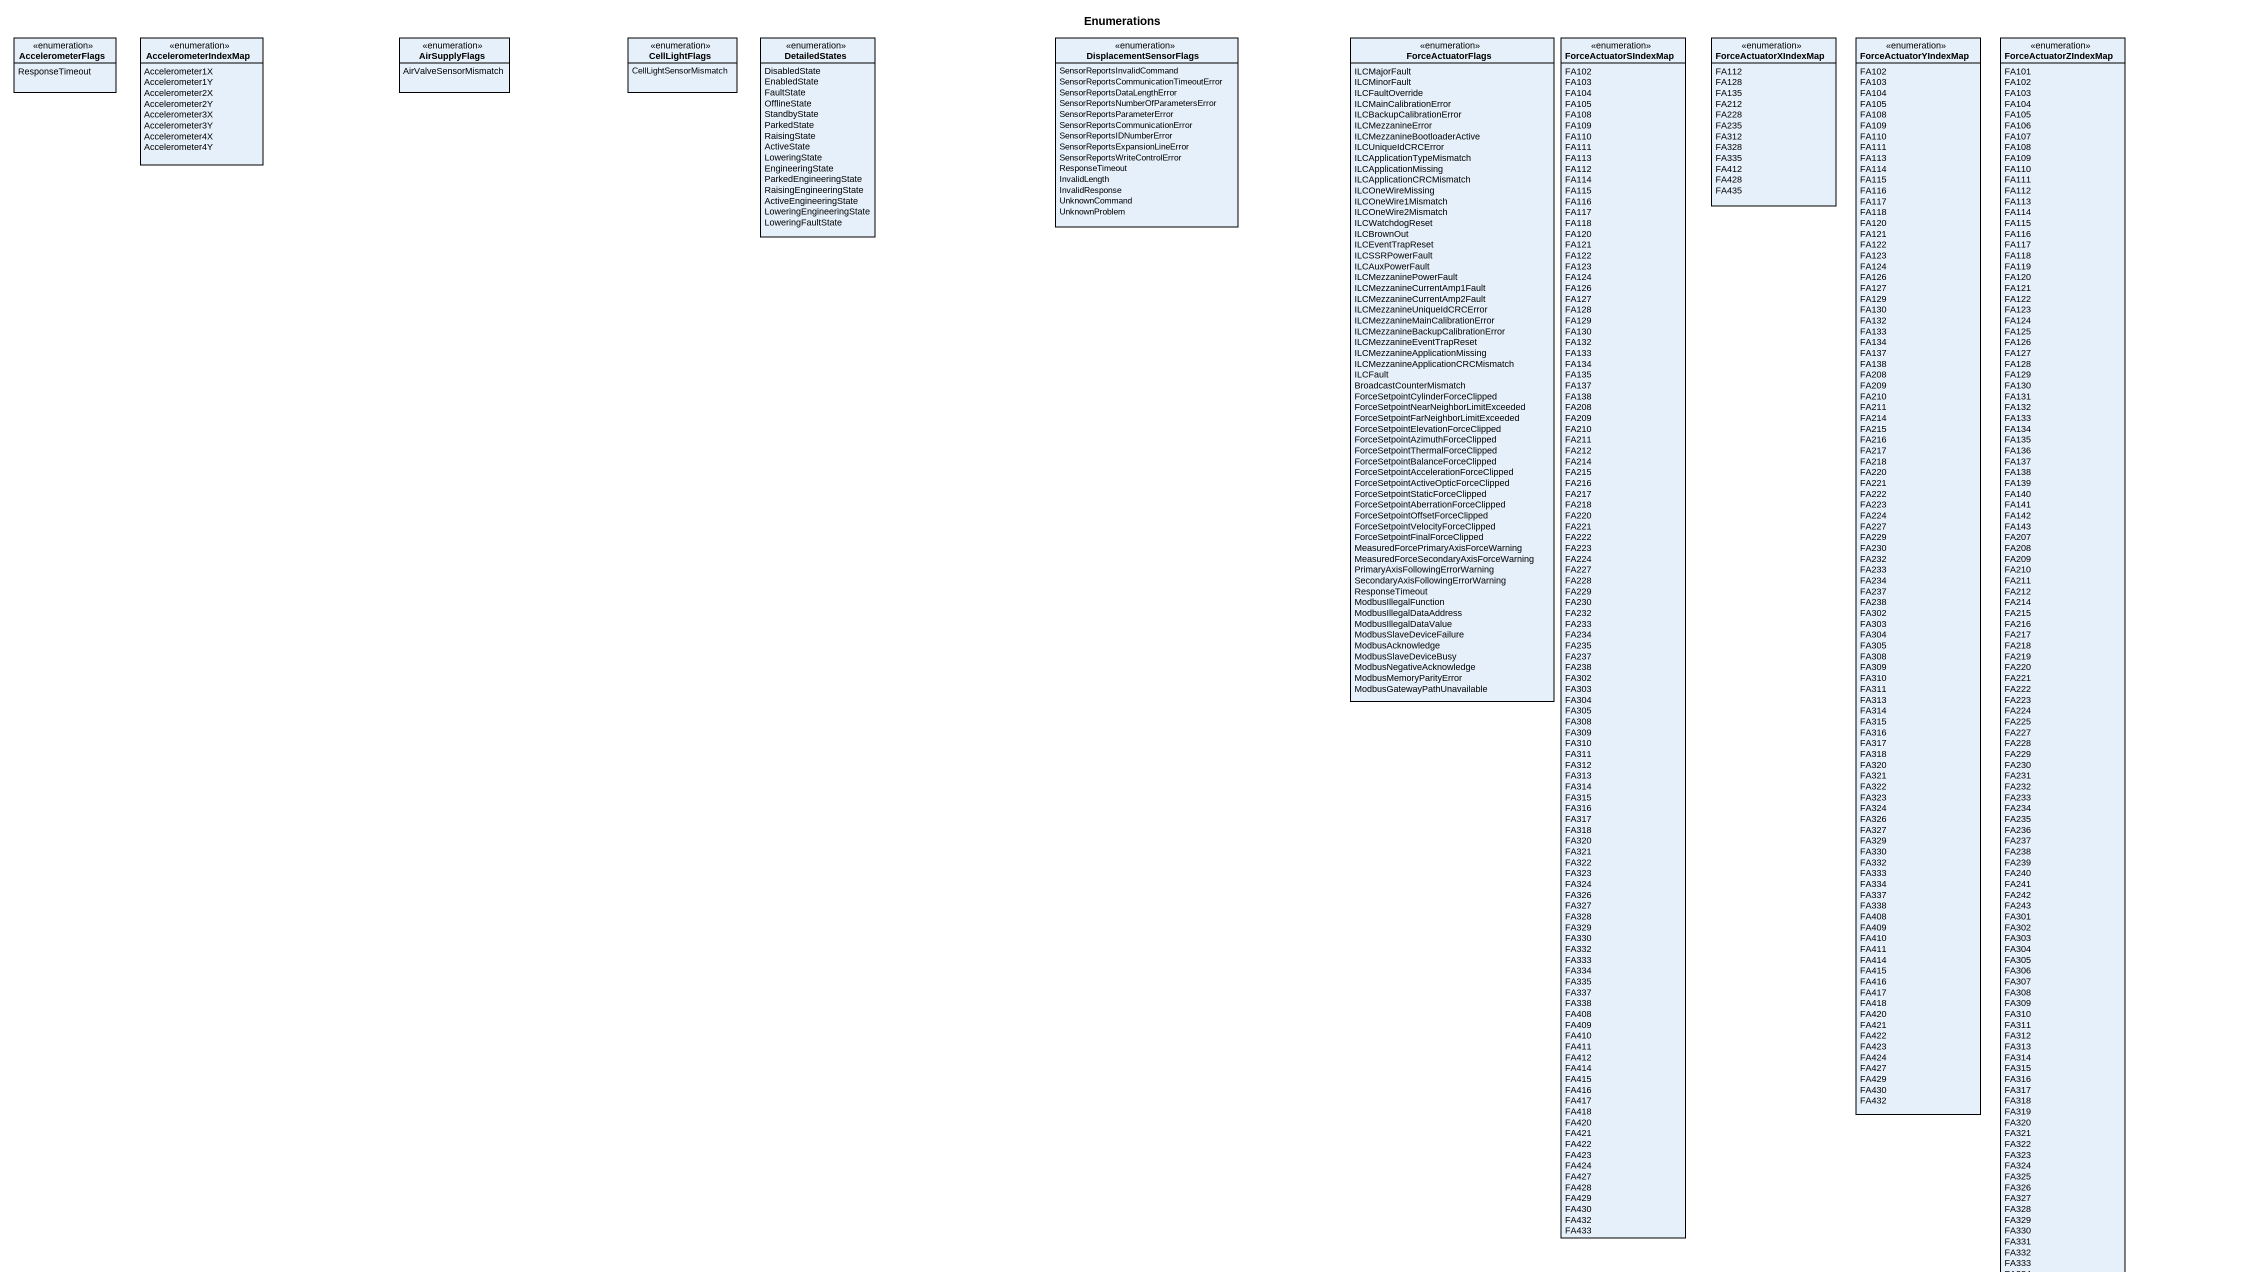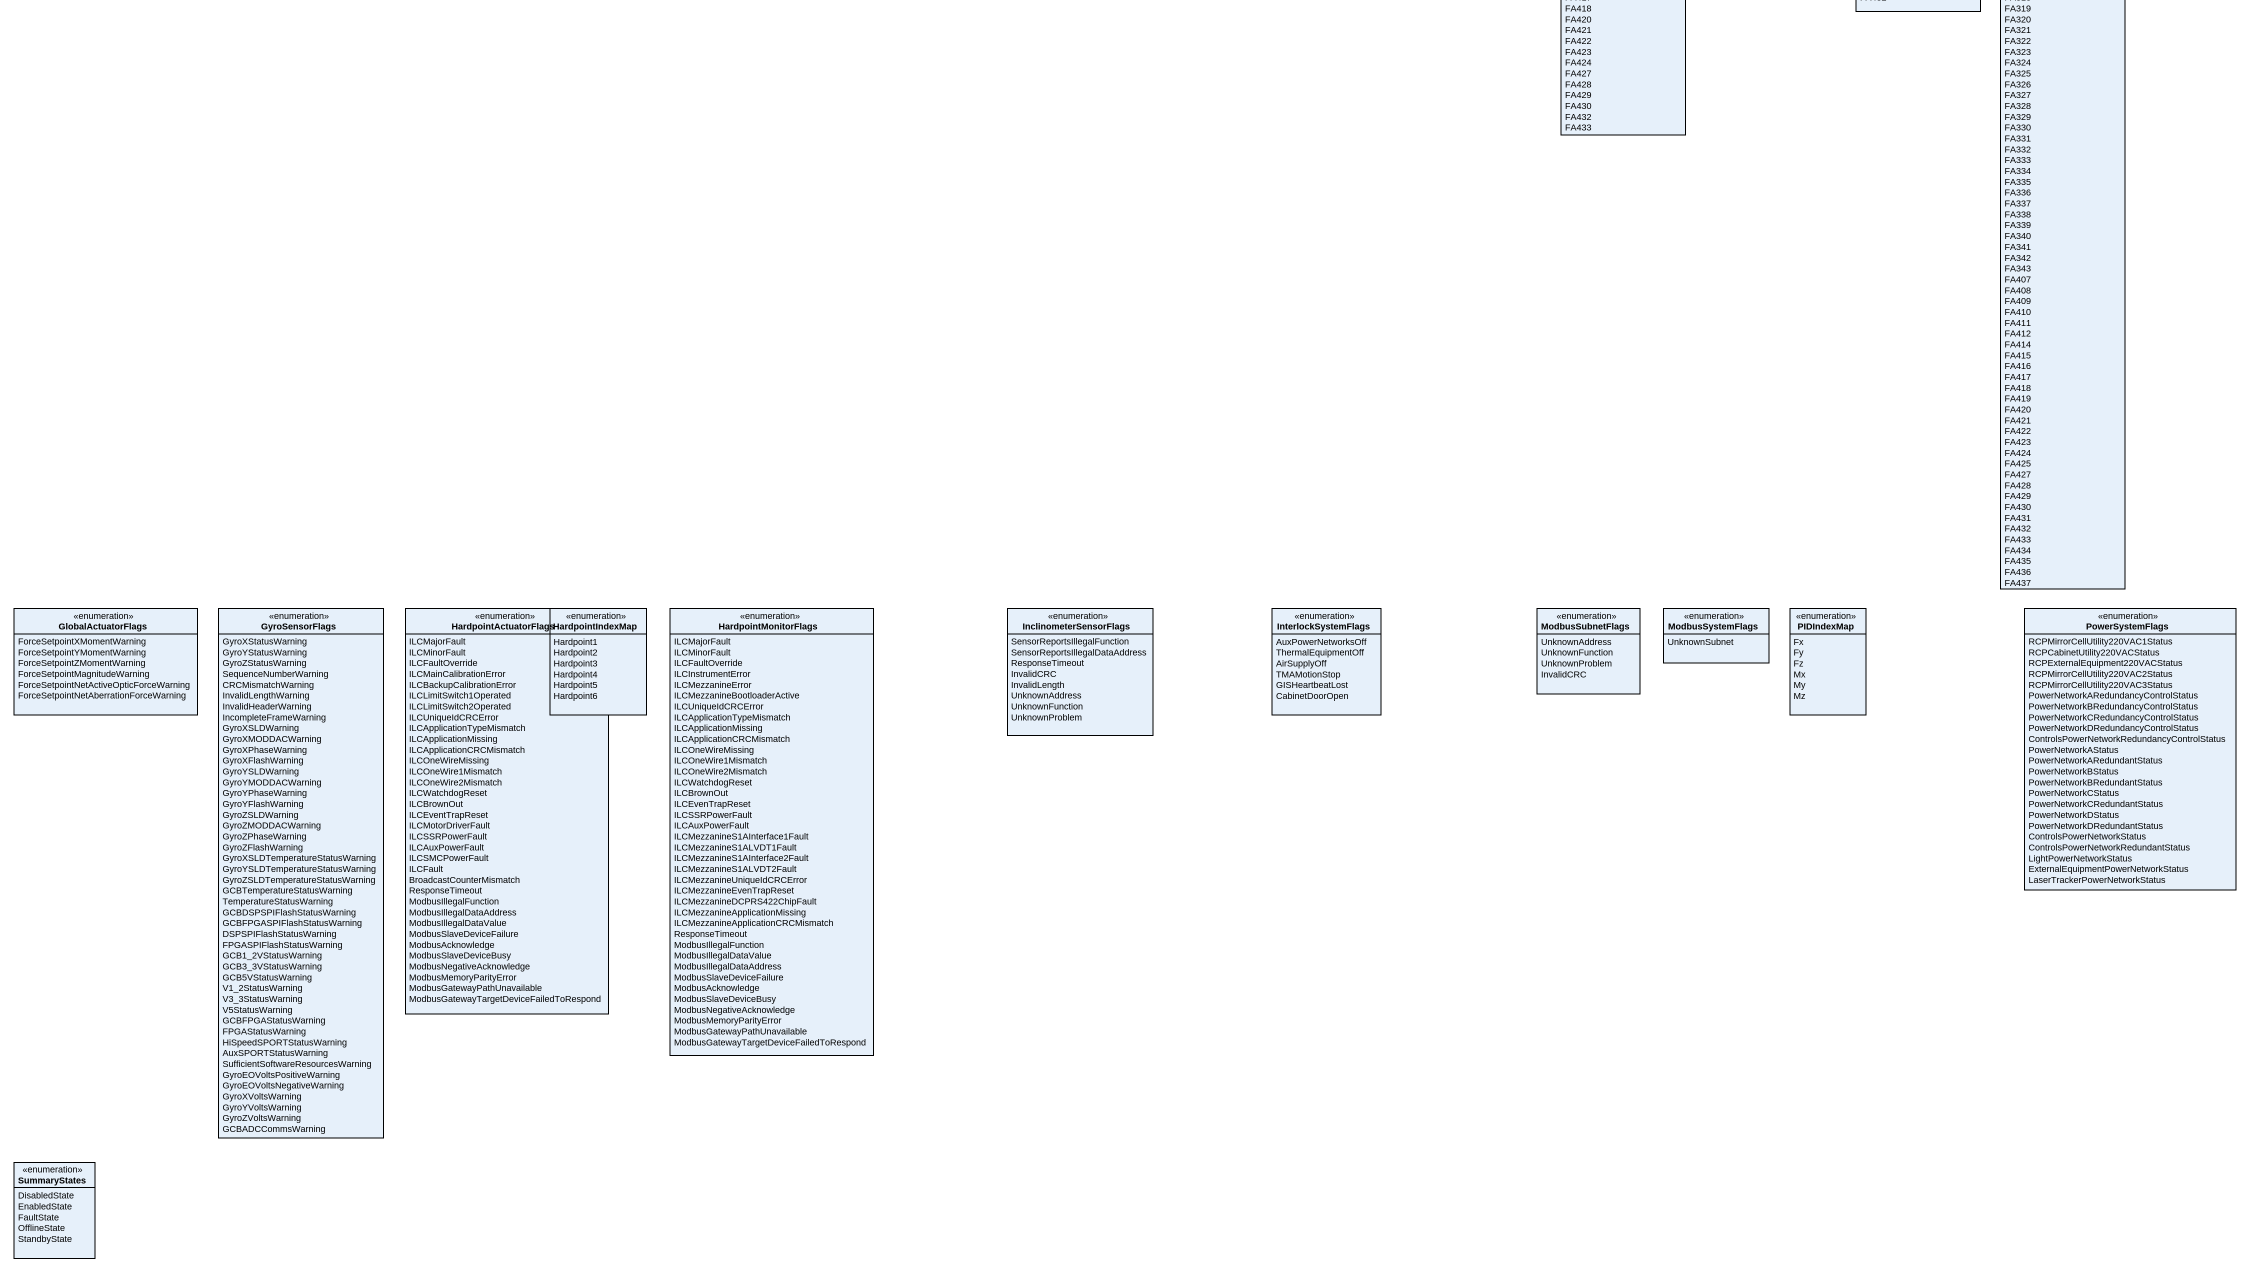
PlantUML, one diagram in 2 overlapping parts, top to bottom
@startuml
title Enumerations
hide circle
hide empty members
enum AccelerometerFlags {
  ResponseTimeout
}
enum AccelerometerIndexMap {
  Accelerometer1X
  Accelerometer1Y
  Accelerometer2X
  Accelerometer2Y
  Accelerometer3X
  Accelerometer3Y
  Accelerometer4X
  Accelerometer4Y
}
enum AirSupplyFlags {
  AirValveSensorMismatch
}
enum CellLightFlags {
  CellLightSensorMismatch
}
enum DetailedStates {
  DisabledState
  EnabledState
  FaultState
  OfflineState
  StandbyState
  ParkedState
  RaisingState
  ActiveState
  LoweringState
  EngineeringState
  ParkedEngineeringState
  RaisingEngineeringState
  ActiveEngineeringState
  LoweringEngineeringState
  LoweringFaultState
}
enum DisplacementSensorFlags {
  SensorReportsInvalidCommand
  SensorReportsCommunicationTimeoutError
  SensorReportsDataLengthError
  SensorReportsNumberOfParametersError
  SensorReportsParameterError
  SensorReportsCommunicationError
  SensorReportsIDNumberError
  SensorReportsExpansionLineError
  SensorReportsWriteControlError
  ResponseTimeout
  InvalidLength
  InvalidResponse
  UnknownCommand
  UnknownProblem
}
enum ForceActuatorFlags {
  ILCMajorFault
  ILCMinorFault
  ILCFaultOverride
  ILCMainCalibrationError
  ILCBackupCalibrationError
  ILCMezzanineError
  ILCMezzanineBootloaderActive
  ILCUniqueIdCRCError
  ILCApplicationTypeMismatch
  ILCApplicationMissing
  ILCApplicationCRCMismatch
  ILCOneWireMissing
  ILCOneWire1Mismatch
  ILCOneWire2Mismatch
  ILCWatchdogReset
  ILCBrownOut
  ILCEventTrapReset
  ILCSSRPowerFault
  ILCAuxPowerFault
  ILCMezzaninePowerFault
  ILCMezzanineCurrentAmp1Fault
  ILCMezzanineCurrentAmp2Fault
  ILCMezzanineUniqueIdCRCError
  ILCMezzanineMainCalibrationError
  ILCMezzanineBackupCalibrationError
  ILCMezzanineEventTrapReset
  ILCMezzanineApplicationMissing
  ILCMezzanineApplicationCRCMismatch
  ILCFault
  BroadcastCounterMismatch
  ForceSetpointCylinderForceClipped
  ForceSetpointNearNeighborLimitExceeded
  ForceSetpointFarNeighborLimitExceeded
  ForceSetpointElevationForceClipped
  ForceSetpointAzimuthForceClipped
  ForceSetpointThermalForceClipped
  ForceSetpointBalanceForceClipped
  ForceSetpointAccelerationForceClipped
  ForceSetpointActiveOpticForceClipped
  ForceSetpointStaticForceClipped
  ForceSetpointAberrationForceClipped
  ForceSetpointOffsetForceClipped
  ForceSetpointVelocityForceClipped
  ForceSetpointFinalForceClipped
  MeasuredForcePrimaryAxisForceWarning
  MeasuredForceSecondaryAxisForceWarning
  PrimaryAxisFollowingErrorWarning
  SecondaryAxisFollowingErrorWarning
  ResponseTimeout
  ModbusIllegalFunction
  ModbusIllegalDataAddress
  ModbusIllegalDataValue
  ModbusSlaveDeviceFailure
  ModbusAcknowledge
  ModbusSlaveDeviceBusy
  ModbusNegativeAcknowledge
  ModbusMemoryParityError
  ModbusGatewayPathUnavailable
}
enum ForceActuatorSIndexMap {
  FA102
  FA103
  FA104
  FA105
  FA108
  FA109
  FA110
  FA111
  FA113
  FA112
  FA114
  FA115
  FA116
  FA117
  FA118
  FA120
  FA121
  FA122
  FA123
  FA124
  FA126
  FA127
  FA128
  FA129
  FA130
  FA132
  FA133
  FA134
  FA135
  FA137
  FA138
  FA208
  FA209
  FA210
  FA211
  FA212
  FA214
  FA215
  FA216
  FA217
  FA218
  FA220
  FA221
  FA222
  FA223
  FA224
  FA227
  FA228
  FA229
  FA230
  FA232
  FA233
  FA234
  FA235
  FA237
  FA238
  FA302
  FA303
  FA304
  FA305
  FA308
  FA309
  FA310
  FA311
  FA312
  FA313
  FA314
  FA315
  FA316
  FA317
  FA318
  FA320
  FA321
  FA322
  FA323
  FA324
  FA326
  FA327
  FA328
  FA329
  FA330
  FA332
  FA333
  FA334
  FA335
  FA337
  FA338
  FA408
  FA409
  FA410
  FA411
  FA412
  FA414
  FA415
  FA416
  FA417
  FA418
  FA420
  FA421
  FA422
  FA423
  FA424
  FA427
  FA428
  FA429
  FA430
  FA432
  FA433
}
enum ForceActuatorXIndexMap {
  FA112
  FA128
  FA135
  FA212
  FA228
  FA235
  FA312
  FA328
  FA335
  FA412
  FA428
  FA435
}
enum ForceActuatorYIndexMap {
  FA102
  FA103
  FA104
  FA105
  FA108
  FA109
  FA110
  FA111
  FA113
  FA114
  FA115
  FA116
  FA117
  FA118
  FA120
  FA121
  FA122
  FA123
  FA124
  FA126
  FA127
  FA129
  FA130
  FA132
  FA133
  FA134
  FA137
  FA138
  FA208
  FA209
  FA210
  FA211
  FA214
  FA215
  FA216
  FA217
  FA218
  FA220
  FA221
  FA222
  FA223
  FA224
  FA227
  FA229
  FA230
  FA232
  FA233
  FA234
  FA237
  FA238
  FA302
  FA303
  FA304
  FA305
  FA308
  FA309
  FA310
  FA311
  FA313
  FA314
  FA315
  FA316
  FA317
  FA318
  FA320
  FA321
  FA322
  FA323
  FA324
  FA326
  FA327
  FA329
  FA330
  FA332
  FA333
  FA334
  FA337
  FA338
  FA408
  FA409
  FA410
  FA411
  FA414
  FA415
  FA416
  FA417
  FA418
  FA420
  FA421
  FA422
  FA423
  FA424
  FA427
  FA429
  FA430
  FA432
}
enum ForceActuatorZIndexMap {
  FA101
  FA102
  FA103
  FA104
  FA105
  FA106
  FA107
  FA108
  FA109
  FA110
  FA111
  FA112
  FA113
  FA114
  FA115
  FA116
  FA117
  FA118
  FA119
  FA120
  FA121
  FA122
  FA123
  FA124
  FA125
  FA126
  FA127
  FA128
  FA129
  FA130
  FA131
  FA132
  FA133
  FA134
  FA135
  FA136
  FA137
  FA138
  FA139
  FA140
  FA141
  FA142
  FA143
  FA207
  FA208
  FA209
  FA210
  FA211
  FA212
  FA214
  FA215
  FA216
  FA217
  FA218
  FA219
  FA220
  FA221
  FA222
  FA223
  FA224
  FA225
  FA227
  FA228
  FA229
  FA230
  FA231
  FA232
  FA233
  FA234
  FA235
  FA236
  FA237
  FA238
  FA239
  FA240
  FA241
  FA242
  FA243
  FA301
  FA302
  FA303
  FA304
  FA305
  FA306
  FA307
  FA308
  FA309
  FA310
  FA311
  FA312
  FA313
  FA314
  FA315
  FA316
  FA317
  FA318
  FA319
  FA320
  FA321
  FA322
  FA323
  FA324
  FA325
  FA326
  FA327
  FA328
  FA329
  FA330
  FA331
  FA332
  FA333
  FA334
  FA335
  FA336
  FA337
  FA338
  FA339
  FA340
  FA341
  FA342
  FA343
  FA407
  FA408
  FA409
  FA410
  FA411
  FA412
  FA414
  FA415
  FA416
  FA417
  FA418
  FA419
  FA420
  FA421
  FA422
  FA423
  FA424
  FA425
  FA427
  FA428
  FA429
  FA430
  FA431
  FA432
  FA433
  FA434
  FA435
  FA436
  FA437
}
enum GlobalActuatorFlags {
  ForceSetpointXMomentWarning
  ForceSetpointYMomentWarning
  ForceSetpointZMomentWarning
  ForceSetpointMagnitudeWarning
  ForceSetpointNetActiveOpticForceWarning
  ForceSetpointNetAberrationForceWarning
}
enum GyroSensorFlags {
  GyroXStatusWarning
  GyroYStatusWarning
  GyroZStatusWarning
  SequenceNumberWarning
  CRCMismatchWarning
  InvalidLengthWarning
  InvalidHeaderWarning
  IncompleteFrameWarning
  GyroXSLDWarning
  GyroXMODDACWarning
  GyroXPhaseWarning
  GyroXFlashWarning
  GyroYSLDWarning
  GyroYMODDACWarning
  GyroYPhaseWarning
  GyroYFlashWarning
  GyroZSLDWarning
  GyroZMODDACWarning
  GyroZPhaseWarning
  GyroZFlashWarning
  GyroXSLDTemperatureStatusWarning
  GyroYSLDTemperatureStatusWarning
  GyroZSLDTemperatureStatusWarning
  GCBTemperatureStatusWarning
  TemperatureStatusWarning
  GCBDSPSPIFlashStatusWarning
  GCBFPGASPIFlashStatusWarning
  DSPSPIFlashStatusWarning
  FPGASPIFlashStatusWarning
  GCB1_2VStatusWarning
  GCB3_3VStatusWarning
  GCB5VStatusWarning
  V1_2StatusWarning
  V3_3StatusWarning
  V5StatusWarning
  GCBFPGAStatusWarning
  FPGAStatusWarning
  HiSpeedSPORTStatusWarning
  AuxSPORTStatusWarning
  SufficientSoftwareResourcesWarning
  GyroEOVoltsPositiveWarning
  GyroEOVoltsNegativeWarning
  GyroXVoltsWarning
  GyroYVoltsWarning
  GyroZVoltsWarning
  GCBADCCommsWarning
}
enum HardpointActuatorFlags {
  ILCMajorFault
  ILCMinorFault
  ILCFaultOverride
  ILCMainCalibrationError
  ILCBackupCalibrationError
  ILCLimitSwitch1Operated
  ILCLimitSwitch2Operated
  ILCUniqueIdCRCError
  ILCApplicationTypeMismatch
  ILCApplicationMissing
  ILCApplicationCRCMismatch
  ILCOneWireMissing
  ILCOneWire1Mismatch
  ILCOneWire2Mismatch
  ILCWatchdogReset
  ILCBrownOut
  ILCEventTrapReset
  ILCMotorDriverFault
  ILCSSRPowerFault
  ILCAuxPowerFault
  ILCSMCPowerFault
  ILCFault
  BroadcastCounterMismatch
  ResponseTimeout
  ModbusIllegalFunction
  ModbusIllegalDataAddress
  ModbusIllegalDataValue
  ModbusSlaveDeviceFailure
  ModbusAcknowledge
  ModbusSlaveDeviceBusy
  ModbusNegativeAcknowledge
  ModbusMemoryParityError
  ModbusGatewayPathUnavailable
  ModbusGatewayTargetDeviceFailedToRespond
}
enum HardpointIndexMap {
  Hardpoint1
  Hardpoint2
  Hardpoint3
  Hardpoint4
  Hardpoint5
  Hardpoint6
}
enum HardpointMonitorFlags {
  ILCMajorFault
  ILCMinorFault
  ILCFaultOverride
  ILCInstrumentError
  ILCMezzanineError
  ILCMezzanineBootloaderActive
  ILCUniqueIdCRCError
  ILCApplicationTypeMismatch
  ILCApplicationMissing
  ILCApplicationCRCMismatch
  ILCOneWireMissing
  ILCOneWire1Mismatch
  ILCOneWire2Mismatch
  ILCWatchdogReset
  ILCBrownOut
  ILCEvenTrapReset
  ILCSSRPowerFault
  ILCAuxPowerFault
  ILCMezzanineS1AInterface1Fault
  ILCMezzanineS1ALVDT1Fault
  ILCMezzanineS1AInterface2Fault
  ILCMezzanineS1ALVDT2Fault
  ILCMezzanineUniqueIdCRCError
  ILCMezzanineEvenTrapReset
  ILCMezzanineDCPRS422ChipFault
  ILCMezzanineApplicationMissing
  ILCMezzanineApplicationCRCMismatch
  ResponseTimeout
  ModbusIllegalFunction
  ModbusIllegalDataValue
  ModbusIllegalDataAddress
  ModbusSlaveDeviceFailure
  ModbusAcknowledge
  ModbusSlaveDeviceBusy
  ModbusNegativeAcknowledge
  ModbusMemoryParityError
  ModbusGatewayPathUnavailable
  ModbusGatewayTargetDeviceFailedToRespond
}
enum InclinometerSensorFlags {
  SensorReportsIllegalFunction
  SensorReportsIllegalDataAddress
  ResponseTimeout
  InvalidCRC
  InvalidLength
  UnknownAddress
  UnknownFunction
  UnknownProblem
}
enum InterlockSystemFlags {
  AuxPowerNetworksOff
  ThermalEquipmentOff
  AirSupplyOff
  TMAMotionStop
  GISHeartbeatLost
  CabinetDoorOpen
}
enum ModbusSubnetFlags {
  UnknownAddress
  UnknownFunction
  UnknownProblem
  InvalidCRC
}
enum ModbusSystemFlags {
  UnknownSubnet
}
enum PIDIndexMap {
  Fx
  Fy
  Fz
  Mx
  My
  Mz
}
enum PowerSystemFlags {
  RCPMirrorCellUtility220VAC1Status
  RCPCabinetUtility220VACStatus
  RCPExternalEquipment220VACStatus
  RCPMirrorCellUtility220VAC2Status
  RCPMirrorCellUtility220VAC3Status
  PowerNetworkARedundancyControlStatus
  PowerNetworkBRedundancyControlStatus
  PowerNetworkCRedundancyControlStatus
  PowerNetworkDRedundancyControlStatus
  ControlsPowerNetworkRedundancyControlStatus
  PowerNetworkAStatus
  PowerNetworkARedundantStatus
  PowerNetworkBStatus
  PowerNetworkBRedundantStatus
  PowerNetworkCStatus
  PowerNetworkCRedundantStatus
  PowerNetworkDStatus
  PowerNetworkDRedundantStatus
  ControlsPowerNetworkStatus
  ControlsPowerNetworkRedundantStatus
  LightPowerNetworkStatus
  ExternalEquipmentPowerNetworkStatus
  LaserTrackerPowerNetworkStatus
}
enum SummaryStates {
  DisabledState
  EnabledState
  FaultState
  OfflineState
  StandbyState
}
@enduml
